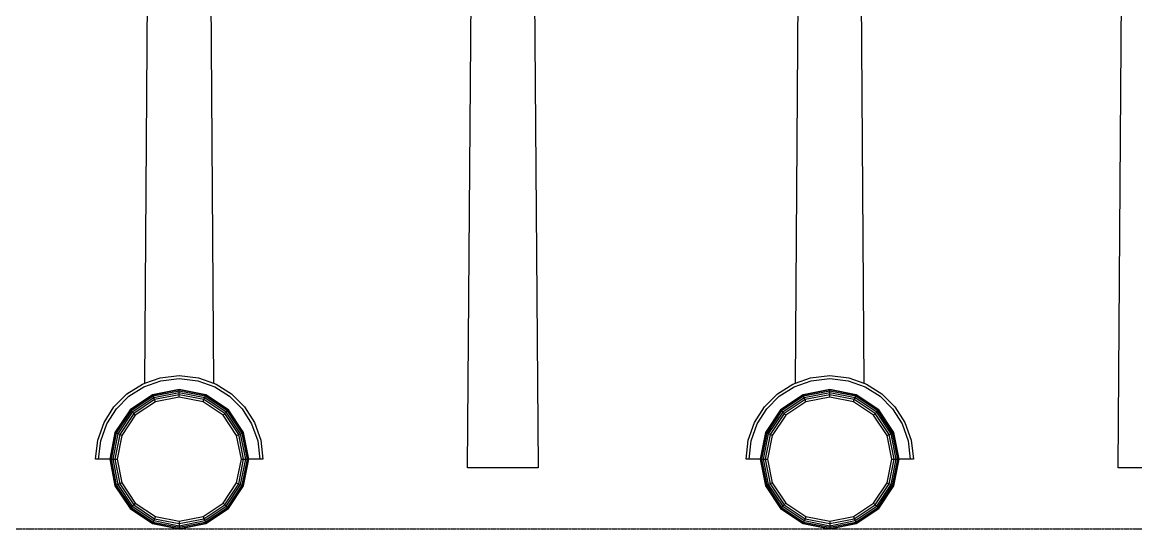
# Model space of a CAD drawing. Extents: x -202236 to 1002404, y -663931 to 1550022.
# Drawn here: x -72475 to -71578, y -330321 to -329912 of the extents above; entities that cross this region are included whole.
import ezdxf

# ---------------------------------------------------------------- set-up
doc = ezdxf.new("R2010")
doc.units = 0
doc.linetypes.add('DOTE', pattern=[2.42, 2, -0.2, 0.02, -0.2])
doc.layers.add('A-AXIS-DOTE', color=14, linetype='DOTE')

# ---------------------------------------------------------------- blocks, each defined once
blk = doc.blocks.new('A$C4A4B1E4B')
at = {"color": 250}
for p, q in [((-1733.47, 133.58), (-1731.26, 454.58)), ((-1680.45, 455.52), (-1678.22, 133.58)), ((-1473.52, 65.33), (-1470.49, 457.39)), ((-1419.68, 452.58), (-1416.7, 65.33)), ((-1209.37, 133.58), (-1207.15, 454.58)), ((-1156.34, 455.52), (-1154.11, 133.58)), ((-949.41, 65.33), (-946.38, 457.39)), ((-1734.4, 130.65), (-1720.73, 135.55)), ((-1733.47, 133.58), (-1721.29, 137.94)), ((-1721.29, 137.94), (-1705.85, 139.72)), ((-1720.73, 135.55), (-1705.85, 137.26)), ((-1705.85, 139.72), (-1690.4, 137.94)), ((-1705.85, 137.26), (-1690.96, 135.55)), ((-1690.96, 135.55), (-1677.29, 130.65)), ((-1690.4, 137.94), (-1678.22, 133.58)), ((-1210.29, 130.65), (-1196.63, 135.55)), ((-1209.37, 133.58), (-1197.18, 137.94)), ((-1197.18, 137.94), (-1181.74, 139.72)), ((-1196.63, 135.55), (-1181.74, 137.26)), ((-1181.74, 139.72), (-1166.29, 137.94)), ((-1181.74, 137.26), (-1166.85, 135.55)), ((-1166.85, 135.55), (-1153.19, 130.65)), ((-1166.29, 137.94), (-1154.11, 133.58)), ((-1747.99, 124.9), (-1735.48, 132.87)), ((-1746.46, 122.98), (-1734.4, 130.65)), ((-1735.48, 132.87), (-1733.47, 133.58)), ((-1705.85, 128.36), (-1727.29, 124.09)), ((-1705.85, 128.06), (-1727.18, 123.82)), ((-1705.85, 127.21), (-1726.86, 123.04)), ((-1705.85, 125.89), (-1726.35, 121.81)), ((-1684.4, 124.09), (-1705.85, 128.36)), ((-1705.85, 128.06), (-1705.85, 128.36)), ((-1684.51, 123.82), (-1705.85, 128.06)), ((-1705.85, 127.21), (-1705.85, 128.06)), ((-1684.84, 123.04), (-1705.85, 127.21)), ((-1705.85, 125.89), (-1705.85, 127.21)), ((-1685.35, 121.81), (-1705.85, 125.89)), ((-1705.85, 124.23), (-1705.85, 125.89)), ((-1678.22, 133.58), (-1676.22, 132.87)), ((-1677.29, 130.65), (-1665.24, 122.98)), ((-1676.22, 132.87), (-1663.7, 124.9)), ((-1223.89, 124.9), (-1211.37, 132.87)), ((-1222.35, 122.98), (-1210.29, 130.65)), ((-1211.37, 132.87), (-1209.37, 133.58)), ((-1181.74, 128.36), (-1203.18, 124.09)), ((-1181.74, 128.06), (-1203.07, 123.82)), ((-1181.74, 127.21), (-1202.75, 123.04)), ((-1181.74, 125.89), (-1202.24, 121.81)), ((-1160.29, 124.09), (-1181.74, 128.36)), ((-1181.74, 128.06), (-1181.74, 128.36)), ((-1160.41, 123.82), (-1181.74, 128.06)), ((-1181.74, 127.21), (-1181.74, 128.06)), ((-1160.73, 123.04), (-1181.74, 127.21)), ((-1181.74, 125.89), (-1181.74, 127.21)), ((-1161.24, 121.81), (-1181.74, 125.89)), ((-1181.74, 124.23), (-1181.74, 125.89)), ((-1154.11, 133.58), (-1152.11, 132.87)), ((-1153.19, 130.65), (-1141.13, 122.98)), ((-1152.11, 132.87), (-1139.59, 124.9)), ((-1758.44, 114.46), (-1747.99, 124.9)), ((-1756.52, 112.92), (-1746.46, 122.98)), ((-1727.29, 124.09), (-1745.47, 111.94)), ((-1727.18, 123.82), (-1745.27, 111.74)), ((-1726.86, 123.04), (-1744.67, 111.13)), ((-1726.35, 121.81), (-1743.73, 110.2)), ((-1725.71, 120.27), (-1742.55, 109.02)), ((-1725.01, 118.57), (-1741.25, 107.72)), ((-1727.18, 123.82), (-1727.29, 124.09)), ((-1726.86, 123.04), (-1727.18, 123.82)), ((-1726.35, 121.81), (-1726.86, 123.04)), ((-1725.71, 120.27), (-1726.35, 121.81)), ((-1705.85, 124.23), (-1725.71, 120.27)), ((-1725.01, 118.57), (-1725.71, 120.27)), ((-1705.85, 122.38), (-1725.01, 118.57)), ((-1685.98, 120.27), (-1705.85, 124.23)), ((-1705.85, 122.38), (-1705.85, 124.23)), ((-1686.69, 118.57), (-1705.85, 122.38)), ((-1686.69, 118.57), (-1685.98, 120.27)), ((-1670.45, 107.72), (-1686.69, 118.57)), ((-1685.98, 120.27), (-1685.35, 121.81)), ((-1669.14, 109.02), (-1685.98, 120.27)), ((-1685.35, 121.81), (-1684.84, 123.04)), ((-1667.96, 110.2), (-1685.35, 121.81)), ((-1684.84, 123.04), (-1684.51, 123.82)), ((-1667.03, 111.13), (-1684.84, 123.04)), ((-1684.51, 123.82), (-1684.4, 124.09)), ((-1666.43, 111.74), (-1684.51, 123.82)), ((-1666.22, 111.94), (-1684.4, 124.09)), ((-1665.24, 122.98), (-1655.18, 112.92)), ((-1663.7, 124.9), (-1653.26, 114.46)), ((-1234.33, 114.46), (-1223.89, 124.9)), ((-1232.41, 112.92), (-1222.35, 122.98)), ((-1203.18, 124.09), (-1221.36, 111.94)), ((-1203.07, 123.82), (-1221.16, 111.74)), ((-1202.75, 123.04), (-1220.56, 111.13)), ((-1202.24, 121.81), (-1219.62, 110.2)), ((-1201.6, 120.27), (-1218.44, 109.02)), ((-1200.9, 118.57), (-1217.14, 107.72)), ((-1203.07, 123.82), (-1203.18, 124.09)), ((-1202.75, 123.04), (-1203.07, 123.82)), ((-1202.24, 121.81), (-1202.75, 123.04)), ((-1201.6, 120.27), (-1202.24, 121.81)), ((-1181.74, 124.23), (-1201.6, 120.27)), ((-1200.9, 118.57), (-1201.6, 120.27)), ((-1181.74, 122.38), (-1200.9, 118.57)), ((-1161.88, 120.27), (-1181.74, 124.23)), ((-1181.74, 122.38), (-1181.74, 124.23)), ((-1162.58, 118.57), (-1181.74, 122.38)), ((-1162.58, 118.57), (-1161.88, 120.27)), ((-1146.34, 107.72), (-1162.58, 118.57)), ((-1161.88, 120.27), (-1161.24, 121.81)), ((-1145.03, 109.02), (-1161.88, 120.27)), ((-1161.24, 121.81), (-1160.73, 123.04)), ((-1143.86, 110.2), (-1161.24, 121.81)), ((-1160.73, 123.04), (-1160.41, 123.82)), ((-1142.92, 111.13), (-1160.73, 123.04)), ((-1160.41, 123.82), (-1160.29, 124.09)), ((-1142.32, 111.74), (-1160.41, 123.82)), ((-1142.11, 111.94), (-1160.29, 124.09)), ((-1141.13, 122.98), (-1131.07, 112.92)), ((-1139.59, 124.9), (-1129.15, 114.46)), ((-1766.4, 101.95), (-1758.44, 114.46)), ((-1764.19, 100.85), (-1756.52, 112.92)), ((-1745.47, 111.94), (-1757.62, 93.76)), ((-1745.27, 111.74), (-1757.35, 93.65)), ((-1744.67, 111.13), (-1756.57, 93.33)), ((-1743.73, 110.2), (-1755.34, 92.82)), ((-1742.55, 109.02), (-1753.8, 92.18)), ((-1741.25, 107.72), (-1752.1, 91.47)), ((-1745.27, 111.74), (-1745.47, 111.94)), ((-1744.67, 111.13), (-1745.27, 111.74)), ((-1743.73, 110.2), (-1744.67, 111.13)), ((-1742.55, 109.02), (-1743.73, 110.2)), ((-1741.25, 107.72), (-1742.55, 109.02)), ((-1670.45, 107.72), (-1669.14, 109.02)), ((-1659.6, 91.47), (-1670.45, 107.72)), ((-1669.14, 109.02), (-1667.96, 110.2)), ((-1657.89, 92.18), (-1669.14, 109.02)), ((-1667.96, 110.2), (-1667.03, 111.13)), ((-1656.35, 92.82), (-1667.96, 110.2)), ((-1667.03, 111.13), (-1666.43, 111.74)), ((-1655.13, 93.33), (-1667.03, 111.13)), ((-1666.43, 111.74), (-1666.22, 111.94)), ((-1654.35, 93.65), (-1666.43, 111.74)), ((-1654.07, 93.76), (-1666.22, 111.94)), ((-1655.18, 112.92), (-1647.51, 100.85)), ((-1653.26, 114.46), (-1645.3, 101.95)), ((-1242.29, 101.95), (-1234.33, 114.46)), ((-1240.08, 100.85), (-1232.41, 112.92)), ((-1221.36, 111.94), (-1233.51, 93.76)), ((-1221.16, 111.74), (-1233.24, 93.65)), ((-1220.56, 111.13), (-1232.46, 93.33)), ((-1219.62, 110.2), (-1231.24, 92.82)), ((-1218.44, 109.02), (-1229.7, 92.18)), ((-1217.14, 107.72), (-1227.99, 91.47)), ((-1221.16, 111.74), (-1221.36, 111.94)), ((-1220.56, 111.13), (-1221.16, 111.74)), ((-1219.62, 110.2), (-1220.56, 111.13)), ((-1218.44, 109.02), (-1219.62, 110.2)), ((-1217.14, 107.72), (-1218.44, 109.02)), ((-1146.34, 107.72), (-1145.03, 109.02)), ((-1135.49, 91.47), (-1146.34, 107.72)), ((-1145.03, 109.02), (-1143.86, 110.2)), ((-1133.78, 92.18), (-1145.03, 109.02)), ((-1143.86, 110.2), (-1142.92, 111.13)), ((-1132.24, 92.82), (-1143.86, 110.2)), ((-1142.92, 111.13), (-1142.32, 111.74)), ((-1131.02, 93.33), (-1142.92, 111.13)), ((-1142.32, 111.74), (-1142.11, 111.94)), ((-1130.24, 93.65), (-1142.32, 111.74)), ((-1129.97, 93.76), (-1142.11, 111.94)), ((-1131.07, 112.92), (-1123.4, 100.85)), ((-1129.15, 114.46), (-1121.19, 101.95)), ((-1771.47, 87.76), (-1766.4, 101.95)), ((-1769.08, 87.18), (-1764.19, 100.85)), ((-1647.51, 100.85), (-1642.62, 87.18)), ((-1645.3, 101.95), (-1640.22, 87.76)), ((-1247.36, 87.76), (-1242.29, 101.95)), ((-1244.97, 87.18), (-1240.08, 100.85)), ((-1123.4, 100.85), (-1118.51, 87.18)), ((-1121.19, 101.95), (-1116.11, 87.76)), ((-1757.62, 93.76), (-1761.89, 72.32)), ((-1757.35, 93.65), (-1761.59, 72.32)), ((-1756.57, 93.33), (-1760.74, 72.32)), ((-1755.34, 92.82), (-1759.42, 72.32)), ((-1753.8, 92.18), (-1757.76, 72.32)), ((-1757.35, 93.65), (-1757.62, 93.76)), ((-1756.57, 93.33), (-1757.35, 93.65)), ((-1755.34, 92.82), (-1756.57, 93.33)), ((-1752.1, 91.47), (-1755.91, 72.32)), ((-1753.8, 92.18), (-1755.34, 92.82)), ((-1752.1, 91.47), (-1753.8, 92.18)), ((-1659.6, 91.47), (-1657.89, 92.18)), ((-1655.79, 72.32), (-1659.6, 91.47)), ((-1657.89, 92.18), (-1656.35, 92.82)), ((-1653.94, 72.32), (-1657.89, 92.18)), ((-1656.35, 92.82), (-1655.13, 93.33)), ((-1652.27, 72.32), (-1656.35, 92.82)), ((-1655.13, 93.33), (-1654.35, 93.65)), ((-1650.95, 72.32), (-1655.13, 93.33)), ((-1654.35, 93.65), (-1654.07, 93.76)), ((-1650.1, 72.32), (-1654.35, 93.65)), ((-1649.81, 72.32), (-1654.07, 93.76)), ((-1233.51, 93.76), (-1237.78, 72.32)), ((-1233.24, 93.65), (-1237.49, 72.32)), ((-1232.46, 93.33), (-1236.64, 72.32)), ((-1231.24, 92.82), (-1235.31, 72.32)), ((-1229.7, 92.18), (-1233.65, 72.32)), ((-1233.24, 93.65), (-1233.51, 93.76)), ((-1232.46, 93.33), (-1233.24, 93.65)), ((-1231.24, 92.82), (-1232.46, 93.33)), ((-1227.99, 91.47), (-1231.8, 72.32)), ((-1229.7, 92.18), (-1231.24, 92.82)), ((-1227.99, 91.47), (-1229.7, 92.18)), ((-1135.49, 91.47), (-1133.78, 92.18)), ((-1131.68, 72.32), (-1135.49, 91.47)), ((-1133.78, 92.18), (-1132.24, 92.82)), ((-1129.83, 72.32), (-1133.78, 92.18)), ((-1132.24, 92.82), (-1131.02, 93.33)), ((-1128.16, 72.32), (-1132.24, 92.82)), ((-1131.02, 93.33), (-1130.24, 93.65)), ((-1126.84, 72.32), (-1131.02, 93.33)), ((-1130.24, 93.65), (-1129.97, 93.76)), ((-1125.99, 72.32), (-1130.24, 93.65)), ((-1125.7, 72.32), (-1129.97, 93.76)), ((-1773.25, 72.32), (-1771.47, 87.76)), ((-1770.79, 72.32), (-1769.08, 87.18)), ((-1642.62, 87.18), (-1640.9, 72.32)), ((-1640.22, 87.76), (-1638.44, 72.32)), ((-1249.15, 72.32), (-1247.36, 87.76)), ((-1246.68, 72.32), (-1244.97, 87.18)), ((-1118.51, 87.18), (-1116.8, 72.32)), ((-1116.11, 87.76), (-1114.33, 72.32)), ((-1770.79, 72.32), (-1773.25, 72.32)), ((-1761.89, 72.32), (-1770.79, 72.32)), ((-1761.89, 72.32), (-1757.62, 50.87)), ((-1761.89, 72.32), (-1761.59, 72.32)), ((-1761.59, 72.32), (-1757.35, 50.98)), ((-1761.59, 72.32), (-1760.74, 72.32)), ((-1760.74, 72.32), (-1756.57, 51.31)), ((-1760.74, 72.32), (-1759.42, 72.32)), ((-1759.42, 72.32), (-1755.34, 51.81)), ((-1759.42, 72.32), (-1757.76, 72.32)), ((-1757.76, 72.32), (-1753.8, 52.45)), ((-1757.76, 72.32), (-1755.91, 72.32)), ((-1755.91, 72.32), (-1752.1, 53.16)), ((-1659.6, 53.16), (-1655.79, 72.32)), ((-1657.89, 52.45), (-1653.94, 72.32)), ((-1656.35, 51.81), (-1652.27, 72.32)), ((-1655.79, 72.32), (-1653.94, 72.32)), ((-1655.13, 51.31), (-1650.95, 72.32)), ((-1654.35, 50.98), (-1650.1, 72.32)), ((-1654.07, 50.87), (-1649.81, 72.32)), ((-1653.94, 72.32), (-1652.27, 72.32)), ((-1652.27, 72.32), (-1650.95, 72.32)), ((-1650.95, 72.32), (-1650.1, 72.32)), ((-1650.1, 72.32), (-1649.81, 72.32)), ((-1640.9, 72.32), (-1649.81, 72.32)), ((-1638.44, 72.32), (-1640.9, 72.32)), ((-1246.68, 72.32), (-1249.15, 72.32)), ((-1237.78, 72.32), (-1246.68, 72.32)), ((-1237.78, 72.32), (-1233.51, 50.87)), ((-1237.78, 72.32), (-1237.49, 72.32)), ((-1237.49, 72.32), (-1233.24, 50.98)), ((-1237.49, 72.32), (-1236.64, 72.32)), ((-1236.64, 72.32), (-1232.46, 51.31)), ((-1236.64, 72.32), (-1235.31, 72.32)), ((-1235.31, 72.32), (-1231.24, 51.81)), ((-1235.31, 72.32), (-1233.65, 72.32)), ((-1233.65, 72.32), (-1229.7, 52.45)), ((-1233.65, 72.32), (-1231.8, 72.32)), ((-1231.8, 72.32), (-1227.99, 53.16)), ((-1135.49, 53.16), (-1131.68, 72.32)), ((-1133.78, 52.45), (-1129.83, 72.32)), ((-1132.24, 51.81), (-1128.16, 72.32)), ((-1131.68, 72.32), (-1129.83, 72.32)), ((-1131.02, 51.31), (-1126.84, 72.32)), ((-1130.24, 50.98), (-1125.99, 72.32)), ((-1129.97, 50.87), (-1125.7, 72.32)), ((-1129.83, 72.32), (-1128.16, 72.32)), ((-1128.16, 72.32), (-1126.84, 72.32)), ((-1126.84, 72.32), (-1125.99, 72.32)), ((-1125.99, 72.32), (-1125.7, 72.32)), ((-1116.8, 72.32), (-1125.7, 72.32)), ((-1114.33, 72.32), (-1116.8, 72.32)), ((-1416.7, 65.33), (-1473.52, 65.33)), ((-892.59, 65.33), (-949.41, 65.33)), ((-1757.35, 50.98), (-1757.62, 50.87)), ((-1757.62, 50.87), (-1745.47, 32.69)), ((-1756.57, 51.31), (-1757.35, 50.98)), ((-1757.35, 50.98), (-1745.27, 32.9)), ((-1755.34, 51.81), (-1756.57, 51.31)), ((-1756.57, 51.31), (-1744.67, 33.5)), ((-1753.8, 52.45), (-1755.34, 51.81)), ((-1755.34, 51.81), (-1743.73, 34.43)), ((-1752.1, 53.16), (-1753.8, 52.45)), ((-1753.8, 52.45), (-1742.55, 35.61)), ((-1752.1, 53.16), (-1741.25, 36.92)), ((-1670.45, 36.92), (-1659.6, 53.16)), ((-1669.14, 35.61), (-1657.89, 52.45)), ((-1667.96, 34.43), (-1656.35, 51.81)), ((-1667.03, 33.5), (-1655.13, 51.31)), ((-1666.43, 32.9), (-1654.35, 50.98)), ((-1666.22, 32.69), (-1654.07, 50.87)), ((-1659.6, 53.16), (-1657.89, 52.45)), ((-1657.89, 52.45), (-1656.35, 51.81)), ((-1656.35, 51.81), (-1655.13, 51.31)), ((-1655.13, 51.31), (-1654.35, 50.98)), ((-1654.35, 50.98), (-1654.07, 50.87)), ((-1233.24, 50.98), (-1233.51, 50.87)), ((-1233.51, 50.87), (-1221.36, 32.69)), ((-1232.46, 51.31), (-1233.24, 50.98)), ((-1233.24, 50.98), (-1221.16, 32.9)), ((-1231.24, 51.81), (-1232.46, 51.31)), ((-1232.46, 51.31), (-1220.56, 33.5)), ((-1229.7, 52.45), (-1231.24, 51.81)), ((-1231.24, 51.81), (-1219.62, 34.43)), ((-1227.99, 53.16), (-1229.7, 52.45)), ((-1229.7, 52.45), (-1218.44, 35.61)), ((-1227.99, 53.16), (-1217.14, 36.92)), ((-1146.34, 36.92), (-1135.49, 53.16)), ((-1145.03, 35.61), (-1133.78, 52.45)), ((-1143.86, 34.43), (-1132.24, 51.81)), ((-1142.92, 33.5), (-1131.02, 51.31)), ((-1142.32, 32.9), (-1130.24, 50.98)), ((-1142.11, 32.69), (-1129.97, 50.87)), ((-1135.49, 53.16), (-1133.78, 52.45)), ((-1133.78, 52.45), (-1132.24, 51.81)), ((-1132.24, 51.81), (-1131.02, 51.31)), ((-1131.02, 51.31), (-1130.24, 50.98)), ((-1130.24, 50.98), (-1129.97, 50.87)), ((-1741.25, 36.92), (-1742.55, 35.61)), ((-1741.25, 36.92), (-1725.01, 26.07)), ((-1686.69, 26.07), (-1670.45, 36.92)), ((-1670.45, 36.92), (-1669.14, 35.61)), ((-1217.14, 36.92), (-1218.44, 35.61)), ((-1217.14, 36.92), (-1200.9, 26.07)), ((-1162.58, 26.07), (-1146.34, 36.92)), ((-1146.34, 36.92), (-1145.03, 35.61)), ((-1745.27, 32.9), (-1745.47, 32.69)), ((-1745.47, 32.69), (-1727.29, 20.54)), ((-1744.67, 33.5), (-1745.27, 32.9)), ((-1745.27, 32.9), (-1727.18, 20.81)), ((-1743.73, 34.43), (-1744.67, 33.5)), ((-1744.67, 33.5), (-1726.86, 21.6)), ((-1742.55, 35.61), (-1743.73, 34.43)), ((-1743.73, 34.43), (-1726.35, 22.82)), ((-1742.55, 35.61), (-1725.71, 24.36)), ((-1685.98, 24.36), (-1669.14, 35.61)), ((-1685.35, 22.82), (-1667.96, 34.43)), ((-1684.84, 21.6), (-1667.03, 33.5)), ((-1684.51, 20.81), (-1666.43, 32.9)), ((-1684.4, 20.54), (-1666.22, 32.69)), ((-1669.14, 35.61), (-1667.96, 34.43)), ((-1667.96, 34.43), (-1667.03, 33.5)), ((-1667.03, 33.5), (-1666.43, 32.9)), ((-1666.43, 32.9), (-1666.22, 32.69)), ((-1221.16, 32.9), (-1221.36, 32.69)), ((-1221.36, 32.69), (-1203.18, 20.54)), ((-1220.56, 33.5), (-1221.16, 32.9)), ((-1221.16, 32.9), (-1203.07, 20.81)), ((-1219.62, 34.43), (-1220.56, 33.5)), ((-1220.56, 33.5), (-1202.75, 21.6)), ((-1218.44, 35.61), (-1219.62, 34.43)), ((-1219.62, 34.43), (-1202.24, 22.82)), ((-1218.44, 35.61), (-1201.6, 24.36)), ((-1161.88, 24.36), (-1145.03, 35.61)), ((-1161.24, 22.82), (-1143.86, 34.43)), ((-1160.73, 21.6), (-1142.92, 33.5)), ((-1160.41, 20.81), (-1142.32, 32.9)), ((-1160.29, 20.54), (-1142.11, 32.69)), ((-1145.03, 35.61), (-1143.86, 34.43)), ((-1143.86, 34.43), (-1142.92, 33.5)), ((-1142.92, 33.5), (-1142.32, 32.9)), ((-1142.32, 32.9), (-1142.11, 32.69)), ((-1727.18, 20.81), (-1727.29, 20.54)), ((-1727.29, 20.54), (-1705.85, 16.28)), ((-1726.86, 21.6), (-1727.18, 20.81)), ((-1727.18, 20.81), (-1705.85, 16.57)), ((-1726.35, 22.82), (-1726.86, 21.6)), ((-1726.86, 21.6), (-1705.85, 17.42)), ((-1725.71, 24.36), (-1726.35, 22.82)), ((-1726.35, 22.82), (-1705.85, 18.74)), ((-1725.01, 26.07), (-1725.71, 24.36)), ((-1725.71, 24.36), (-1705.85, 20.41)), ((-1725.01, 26.07), (-1705.85, 22.26)), ((-1705.85, 22.26), (-1686.69, 26.07)), ((-1705.85, 20.41), (-1685.98, 24.36)), ((-1705.85, 18.74), (-1685.35, 22.82)), ((-1705.85, 22.26), (-1705.85, 20.41)), ((-1705.85, 17.42), (-1684.84, 21.6)), ((-1705.85, 16.57), (-1684.51, 20.81)), ((-1705.85, 16.28), (-1684.4, 20.54)), ((-1705.85, 20.41), (-1705.85, 18.74)), ((-1705.85, 18.74), (-1705.85, 17.42)), ((-1686.69, 26.07), (-1685.98, 24.36)), ((-1685.98, 24.36), (-1685.35, 22.82)), ((-1685.35, 22.82), (-1684.84, 21.6)), ((-1684.84, 21.6), (-1684.51, 20.81)), ((-1684.51, 20.81), (-1684.4, 20.54)), ((-1203.07, 20.81), (-1203.18, 20.54)), ((-1203.18, 20.54), (-1181.74, 16.28)), ((-1202.75, 21.6), (-1203.07, 20.81)), ((-1203.07, 20.81), (-1181.74, 16.57)), ((-1202.24, 22.82), (-1202.75, 21.6)), ((-1202.75, 21.6), (-1181.74, 17.42)), ((-1201.6, 24.36), (-1202.24, 22.82)), ((-1202.24, 22.82), (-1181.74, 18.74)), ((-1200.9, 26.07), (-1201.6, 24.36)), ((-1201.6, 24.36), (-1181.74, 20.41)), ((-1200.9, 26.07), (-1181.74, 22.26)), ((-1181.74, 22.26), (-1162.58, 26.07)), ((-1181.74, 20.41), (-1161.88, 24.36)), ((-1181.74, 18.74), (-1161.24, 22.82)), ((-1181.74, 22.26), (-1181.74, 20.41)), ((-1181.74, 17.42), (-1160.73, 21.6)), ((-1181.74, 16.57), (-1160.41, 20.81)), ((-1181.74, 16.28), (-1160.29, 20.54)), ((-1181.74, 20.41), (-1181.74, 18.74)), ((-1181.74, 18.74), (-1181.74, 17.42)), ((-1162.58, 26.07), (-1161.88, 24.36)), ((-1161.88, 24.36), (-1161.24, 22.82)), ((-1161.24, 22.82), (-1160.73, 21.6)), ((-1160.73, 21.6), (-1160.41, 20.81)), ((-1160.41, 20.81), (-1160.29, 20.54)), ((-1705.85, 17.42), (-1705.85, 16.57)), ((-1705.85, 16.57), (-1705.85, 16.28)), ((-1181.74, 17.42), (-1181.74, 16.57)), ((-1181.74, 16.57), (-1181.74, 16.28))]:
    blk.add_line(p, q, dxfattribs=at)

msp = doc.modelspace()

# ---------------------------------------------------------------- linework, layer by layer
at = {"layer": 'A-AXIS-DOTE'}
msp.add_line((-75697.43, -330320.5), (-50656.43, -330320.5), dxfattribs=at)

# ---------------------------------------------------------------- block references
msp.add_blockref('A$C4A4B1E4B', (-70642.71, -330336.78))

doc.saveas('drawing.dxf')
